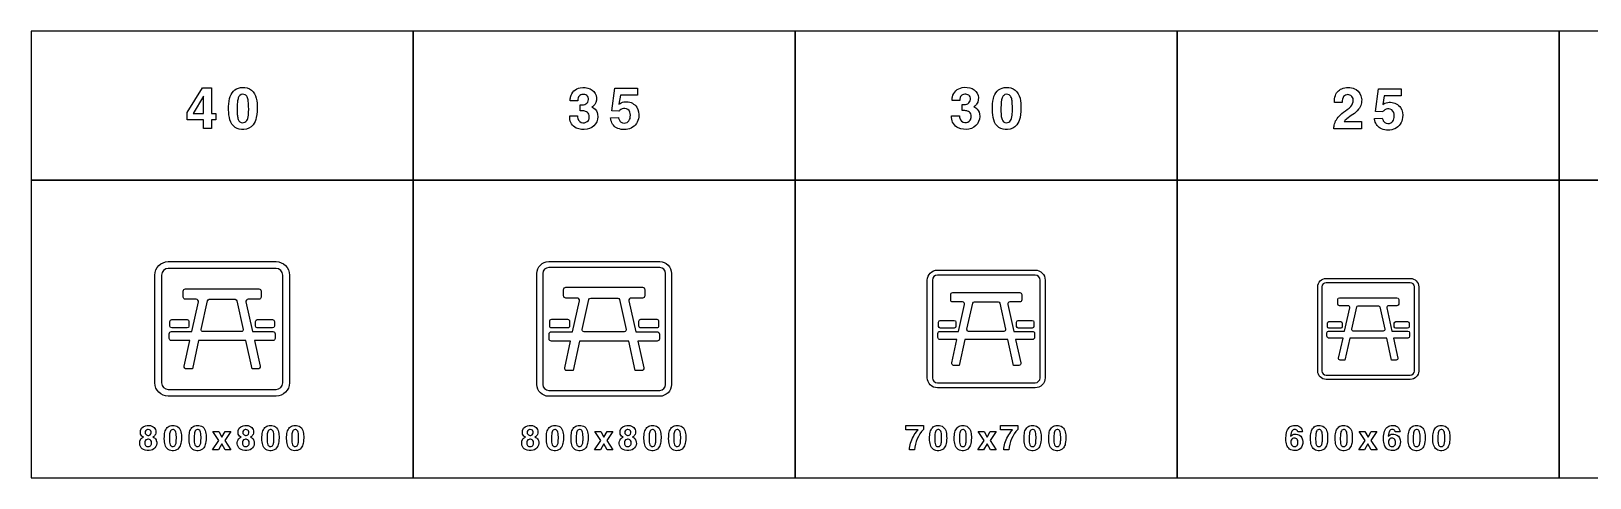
# Model space of a CAD drawing. Extents: x 0 to 18160, y 0 to 2655.
# Drawn here: x 0 to 9262, y 0 to 2655 of the extents above; entities that cross this region are included whole.
import ezdxf

# ---------------------------------------------------------------- set-up
doc = ezdxf.new("R2010")
doc.units = 0
doc.header["$MEASUREMENT"] = 0

msp = doc.modelspace()

# ---------------------------------------------------------------- linework, layer by layer
for points in [[(0, 1770), (2270, 1770), (2270, 2655), (0, 2655)], [(2270, 1770), (4540, 1770), (4540, 2655), (2270, 2655)], [(4540, 1770), (6810, 1770), (6810, 2655), (4540, 2655)], [(6810, 1770), (9080, 1770), (9080, 2655), (6810, 2655)], [(9080, 1770), (11350, 1770), (11350, 2655), (9080, 2655)], [(927.496, 2171.35), (1017.9, 2317.79), (1070.98, 2317.79), (1070.98, 2166.57), (1097.95, 2166.57), (1097.95, 2128.53), (1070.98, 2128.53), (1070.98, 2076.28), (1023.46, 2076.28), (1023.46, 2128.53), (927.496, 2128.53)], [(1023.46, 2269.13), (963.474, 2166.57), (1023.46, 2166.57)], [(0, 0), (2270, 0), (2270, 1770), (0, 1770)], [(2270, 0), (4540, 0), (4540, 1770), (2270, 1770)], [(4540, 0), (6810, 0), (6810, 1770), (4540, 1770)], [(6810, 0), (9080, 0), (9080, 1770), (6810, 1770)], [(9080, 0), (11350, 0), (11350, 1770), (9080, 1770)], [(1115.2, 221.769), (1080.08, 276.319), (1114.84, 276.319), (1133.11, 242.267), (1151.83, 276.319), (1185.98, 276.319), (1150.44, 222.29), (1186.95, 166.272), (1152.4, 166.272), (1132.54, 202.362), (1112.14, 166.272), (1077.99, 166.272)], [(3385.19, 221.769), (3350.07, 276.319), (3384.84, 276.319), (3403.11, 242.267), (3421.83, 276.319), (3455.97, 276.319), (3420.43, 222.29), (3456.95, 166.272), (3422.4, 166.272), (3402.54, 202.362), (3382.14, 166.272), (3347.99, 166.272)], [(5662.41, 221.386), (5627.29, 275.936), (5662.06, 275.936), (5680.33, 241.884), (5699.05, 275.936), (5733.19, 275.936), (5697.65, 221.908), (5734.17, 165.889), (5699.62, 165.889), (5679.76, 201.979), (5659.35, 165.889), (5625.21, 165.889)], [(7925.79, 221.523), (7890.67, 276.072), (7925.43, 276.072), (7943.7, 242.02), (7962.42, 276.072), (7996.57, 276.072), (7961.03, 222.044), (7997.54, 166.025), (7962.99, 166.025), (7943.13, 202.115), (7922.73, 166.025), (7888.58, 166.025)]]:
    msp.add_lwpolyline(points, close=True)
for points in [[(1173.29, 2191.65, -0.0563084), (1179.33, 2254.48, -0.130301), (1201.53, 2298.28, -0.174843), (1243.35, 2319.69, -0.147552), (1296.47, 2313.05, -0.192146), (1333.28, 2269.88, -0.0833996), (1342.52, 2212.85, -0.0545507), (1337.51, 2142.08, -0.116773), (1318.43, 2098, -0.221099), (1263.57, 2070.32, -0.162564), (1212.11, 2082.84, -0.174743), (1180.84, 2128.26, -0.0640867), (1173.37, 2186.95)], [(3199.84, 2150.87), (3246.2, 2150.87, 0.0411845), (3248.26, 2135.66, 0.335066), (3278.75, 2110.39, 0.276505), (3310.74, 2124.92, 0.158203), (3316.31, 2145.65, 0.0878221), (3313.34, 2161.57, 0.217575), (3294.82, 2178.43, 0.0882727), (3273.57, 2181.56), (3262.75, 2181.56), (3262.75, 2216.82, 0.0282129), (3282.34, 2217.42, 0.50028), (3309.32, 2262.91, 0.235001), (3290.79, 2277.96, 0.165496), (3265.12, 2275.67, 0.220849), (3250.9, 2259.12, 0.055705), (3248.02, 2240.92), (3203.2, 2240.92, -0.0488003), (3204.97, 2263.51, -0.30773), (3262.59, 2318.01, -0.146685), (3322.07, 2312.08, -0.469869), (3348.61, 2219.31, -0.0891152), (3336.57, 2207.54), (3332.3, 2204.54, -0.0245333), (3343.48, 2198.14, -0.202429), (3365.75, 2161.45, -0.422325), (3303.08, 2072, -0.154301), (3238.98, 2079.19, -0.287878), (3199.96, 2139.89, -0.0143877)], [(3442.43, 2139.57), (3489.39, 2141.35, 0.0452719), (3495.79, 2125.12, 0.0567733), (3500.53, 2118.25, 0.070207), (3504.95, 2114.77, 0.264984), (3540.97, 2112.87, 0.20748), (3558.38, 2135.98, 0.147389), (3557.24, 2174.01, 0.308532), (3527.86, 2195.42, 0.215743), (3498.08, 2185.19, 0.028781), (3492.71, 2178.95), (3450.09, 2180.96), (3467.91, 2315.64), (3601.95, 2315.64), (3601.95, 2273.77), (3501.51, 2273.77), (3492.55, 2221.76, -0.0211252), (3505.46, 2229.3, -0.121371), (3538.8, 2235.15, -0.244671), (3598.59, 2203.2, -0.173069), (3610.16, 2144.07, -0.256779), (3564.98, 2078.08, -0.199585), (3485.44, 2077.01, -0.245625), (3445.16, 2125.91, -0.0170062)], [(5469.08, 2152.29), (5515.45, 2152.29, 0.0411845), (5517.5, 2137.08, 0.335066), (5547.99, 2111.8, 0.276505), (5579.98, 2126.34, 0.158203), (5585.55, 2147.07, 0.0878221), (5582.59, 2162.99, 0.217575), (5564.07, 2179.85, 0.0882727), (5542.82, 2182.97), (5532, 2182.97), (5532, 2218.24, 0.0282129), (5551.59, 2218.83, 0.50028), (5578.56, 2264.33, 0.235001), (5560.04, 2279.38, 0.165496), (5534.37, 2277.09, 0.220849), (5520.15, 2260.54, 0.055705), (5517.27, 2242.33), (5472.44, 2242.33, -0.0488003), (5474.22, 2264.92, -0.30773), (5531.84, 2319.43, -0.146685), (5591.32, 2313.5, -0.469869), (5617.86, 2220.73, -0.0891152), (5605.81, 2208.96), (5601.55, 2205.96, -0.0245333), (5612.72, 2199.56, -0.202429), (5635, 2162.87, -0.422325), (5572.32, 2073.41, -0.154301), (5508.22, 2080.6, -0.287878), (5469.2, 2141.31, -0.0143877)], [(5711.68, 2191.65, -0.0563084), (5717.72, 2254.48, -0.130301), (5739.91, 2298.28, -0.174843), (5781.74, 2319.69, -0.147552), (5834.86, 2313.05, -0.192146), (5871.67, 2269.88, -0.0833996), (5880.91, 2212.85, -0.0545507), (5875.89, 2142.08, -0.116773), (5856.82, 2098, -0.221099), (5801.96, 2070.32, -0.162564), (5750.5, 2082.84, -0.174743), (5719.22, 2128.26, -0.0640867), (5711.76, 2186.95)], [(7741.06, 2074.79, -0.0640343), (7742.32, 2095.72, -0.161687), (7778.14, 2156.27, -0.0283718), (7819.97, 2188.65, 0.0545111), (7840.86, 2206.58, 0.192461), (7855.83, 2246.12, 0.234238), (7842.24, 2272.5, 0.196223), (7816.93, 2277.28, 0.252425), (7795.01, 2260.1, 0.0856617), (7790.86, 2243.08, 0.0202329), (7790.15, 2231.39), (7743.51, 2231.39, -0.0983795), (7749.55, 2272.7, -0.245047), (7795.72, 2315.83, -0.207102), (7872.69, 2307.49, -0.233443), (7905.15, 2255.16, -0.20961), (7886.99, 2190.98, -0.0785124), (7853.06, 2159.51, 0.0107372), (7817.24, 2133.72, 0.0665092), (7801.37, 2117.68), (7905.86, 2117.68), (7905.86, 2074.79)], [(1224.67, 2161.12, 0.0124589), (1225.19, 2154.8, 0.0668192), (1230.8, 2129.4, 0.615362), (1281.7, 2123.79, 0.0726881), (1287.15, 2136.83, 0.0588562), (1291.85, 2174.11, 0.0389037), (1290.23, 2241.09, 0.084671), (1283.64, 2264.43, 0.156013), (1272.18, 2276.6, 0.143208), (1256.47, 2279.56, 0.172584), (1240.71, 2273.36, 0.132565), (1230.76, 2257.8, 0.0498315), (1226.21, 2236.08, 0.0368731)], [(5763.06, 2161.12, 0.0124589), (5763.57, 2154.8, 0.0668192), (5769.18, 2129.4, 0.615362), (5820.09, 2123.79, 0.0726881), (5825.54, 2136.83, 0.0588562), (5830.24, 2174.11, 0.0389037), (5828.62, 2241.09, 0.084671), (5822.02, 2264.43, 0.156013), (5810.57, 2276.6, 0.143208), (5794.85, 2279.56, 0.172584), (5779.09, 2273.36, 0.132565), (5769.14, 2257.8, 0.0498315), (5764.6, 2236.08, 0.0368731)], [(7981.21, 2136.73), (8028.17, 2138.5, 0.0452719), (8034.56, 2122.27, 0.0567733), (8039.3, 2115.4, 0.070207), (8043.73, 2111.92, 0.264984), (8079.74, 2110.03, 0.20748), (8097.16, 2133.13, 0.147389), (8096.02, 2171.17, 0.308532), (8066.63, 2192.57, 0.215743), (8036.85, 2182.34, 0.028781), (8031.48, 2176.1), (7988.87, 2178.12), (8006.68, 2312.79), (8140.72, 2312.79), (8140.72, 2270.93), (8040.29, 2270.93), (8031.33, 2218.92, -0.0211252), (8044.24, 2226.46, -0.121371), (8077.57, 2232.3, -0.244671), (8137.37, 2200.35, -0.173069), (8148.94, 2141.23, -0.256779), (8103.76, 2075.23, -0.199585), (8024.22, 2074.17, -0.245625), (7983.93, 2123.06, -0.0170062)], [(814.998, 484.997, -0.414213), (734.998, 564.997), (734.998, 1205, -0.414213), (814.998, 1285), (1455, 1285, -0.414213), (1535, 1205), (1535, 564.997, -0.414213), (1455, 484.997)], [(814.998, 524.997), (1455, 524.997, 0.414213), (1495, 564.997), (1495, 1205, 0.414213), (1455, 1245), (814.998, 1245, 0.414213), (774.998, 1205), (774.998, 564.997, 0.414213)], [(3075, 484.997, -0.414213), (3005, 554.997), (3005, 1215, -0.414213), (3075, 1285), (3735, 1285, -0.414213), (3805, 1215), (3805, 554.997, -0.414213), (3735, 484.997)], [(3075, 519.997), (3735, 519.997, 0.414213), (3770, 554.997), (3770, 1215, 0.414213), (3735, 1250), (3075, 1250, 0.414213), (3040, 1215), (3040, 554.997, 0.414213)], [(5385, 534.997, -0.414213), (5325, 594.997), (5325, 1175, -0.414213), (5385, 1235), (5965, 1235, -0.414213), (6025, 1175), (6025, 594.997, -0.414213), (5965, 534.997)], [(5385, 564.997), (5965, 564.997, 0.414213), (5995, 594.997), (5995, 1175, 0.414213), (5965, 1205), (5385, 1205, 0.414213), (5355, 1175), (5355, 594.997, 0.414213)], [(1135, 1122.56), (1353.44, 1122.56, -0.413762), (1366.6, 1109.41), (1366.6, 1074.36, -0.413808), (1353.44, 1061.21), (1289.14, 1061.2, 0.479731), (1276.2, 1045.2), (1315.04, 869.218), (1436.6, 869.231, -0.413829), (1449.77, 856.072), (1449.77, 828.933, -0.413808), (1436.6, 815.776), (1326.67, 815.787), (1360.24, 663.418, -0.478843), (1347.51, 647.433), (1312.18, 647.442), (1275.1, 815.787), (1134.99, 815.787), (994.892, 815.787), (957.813, 647.442), (922.481, 647.433, -0.478843), (909.755, 663.418), (943.325, 815.787), (833.394, 815.776, -0.413808), (820.23, 828.933), (820.23, 856.072, -0.413829), (833.394, 869.231), (954.96, 869.218), (993.797, 1045.2, 0.479731), (980.853, 1061.2), (916.56, 1061.21, -0.413808), (903.392, 1074.36), (903.392, 1109.41, -0.413762), (916.56, 1122.56)], [(3405, 1132.46), (3632.54, 1132.46, -0.413762), (3646.25, 1118.76), (3646.25, 1082.25, -0.413808), (3632.54, 1068.55), (3565.56, 1068.54, 0.479731), (3552.08, 1051.87), (3592.54, 868.561), (3719.17, 868.574, -0.413829), (3732.88, 854.867), (3732.88, 826.597, -0.413808), (3719.17, 812.892), (3604.65, 812.904), (3639.62, 654.186, -0.478843), (3626.37, 637.534), (3589.56, 637.543), (3550.94, 812.904), (3404.99, 812.904), (3259.05, 812.904), (3220.43, 637.543), (3183.63, 637.534, -0.478843), (3170.37, 654.186), (3205.34, 812.904), (3090.83, 812.892, -0.413808), (3077.11, 826.597), (3077.11, 854.867, -0.413829), (3090.83, 868.574), (3217.46, 868.561), (3257.91, 1051.87, 0.479731), (3244.43, 1068.54), (3177.46, 1068.55, -0.413808), (3163.74, 1082.25), (3163.74, 1118.76, -0.413762), (3177.46, 1132.46)], [(7695, 584.997, -0.414213), (7645, 634.997), (7645, 1135, -0.414213), (7695, 1185), (8195, 1185, -0.414213), (8245, 1135), (8245, 634.997, -0.414213), (8195, 584.997)], [(7695, 609.997), (8195, 609.997, 0.414213), (8220, 634.997), (8220, 1135, 0.414213), (8195, 1160), (7695, 1160, 0.414213), (7670, 1135), (7670, 634.997, 0.414213)], [(1135, 1061.19), (1212.12, 1061.19, -0.352577), (1222.88, 1052.57), (1260.4, 882.573, -0.479787), (1249.64, 869.233), (1134.99, 869.233), (1020.35, 869.233, -0.479787), (1009.6, 882.573), (1047.12, 1052.57, -0.352577), (1057.87, 1061.19)], [(3405, 1068.53), (3485.34, 1068.53, -0.352577), (3496.54, 1059.55), (3535.62, 882.472, -0.479787), (3524.42, 868.577), (3404.99, 868.576), (3285.57, 868.577, -0.479787), (3274.37, 882.472), (3313.46, 1059.55, -0.352577), (3324.66, 1068.53)], [(5675, 1101.53), (5874.1, 1101.53, -0.413762), (5886.09, 1089.54), (5886.09, 1057.6, -0.413808), (5874.1, 1045.61), (5815.49, 1045.6, 0.479731), (5803.7, 1031.01), (5839.1, 870.615), (5949.89, 870.627, -0.413829), (5961.9, 858.633), (5961.9, 833.897, -0.413808), (5949.89, 821.905), (5849.69, 821.915), (5880.29, 683.037, -0.478843), (5868.7, 668.467), (5836.49, 668.475), (5802.7, 821.915), (5674.99, 821.915), (5547.3, 821.915), (5513.5, 668.475), (5481.3, 668.467, -0.478843), (5469.7, 683.037), (5500.3, 821.915), (5400.1, 821.905, -0.413808), (5388.1, 833.897), (5388.1, 858.633, -0.413829), (5400.1, 870.627), (5510.9, 870.615), (5546.3, 1031.01, 0.479731), (5534.5, 1045.6), (5475.9, 1045.61, -0.413808), (5463.9, 1057.6), (5463.9, 1089.54, -0.413762), (5475.9, 1101.53)], [(5675, 1045.59), (5745.29, 1045.59, -0.352577), (5755.1, 1037.73), (5789.29, 882.787, -0.479787), (5779.49, 870.629), (5674.99, 870.628), (5570.5, 870.629, -0.479787), (5560.7, 882.787), (5594.9, 1037.73, -0.352577), (5604.7, 1045.59)], [(7945, 1070.59), (8115.65, 1070.59, -0.413762), (8125.94, 1060.32), (8125.94, 1032.94, -0.413808), (8115.65, 1022.66), (8065.42, 1022.66, 0.479731), (8055.31, 1010.15), (8085.65, 872.67), (8180.62, 872.68, -0.413829), (8190.91, 862.4), (8190.91, 841.197, -0.413808), (8180.62, 830.918), (8094.74, 830.927), (8120.96, 711.889, -0.478843), (8111.02, 699.4), (8083.42, 699.407), (8054.45, 830.927), (7944.99, 830.927), (7835.54, 830.927), (7806.57, 699.407), (7778.97, 699.4, -0.478843), (7769.03, 711.889), (7795.25, 830.927), (7709.37, 830.918, -0.413808), (7699.09, 841.197), (7699.09, 862.4, -0.413829), (7709.37, 872.68), (7804.34, 872.67), (7834.68, 1010.15, 0.479731), (7824.57, 1022.66), (7774.34, 1022.66, -0.413808), (7764.06, 1032.94), (7764.06, 1060.32, -0.413762), (7774.34, 1070.59)], [(7945, 1022.65), (8005.25, 1022.65, -0.352577), (8013.65, 1015.91), (8042.96, 883.103, -0.479787), (8034.56, 872.682), (7944.99, 872.681), (7855.43, 872.682, -0.479787), (7847.03, 883.103), (7876.34, 1015.91, -0.352577), (7884.74, 1022.65)], [(926.214, 940.489, -0.413814), (937.186, 929.517), (937.186, 901.942, -0.41382), (926.214, 890.975), (835.368, 890.972, -0.413786), (824.4, 901.937), (824.4, 929.519, -0.413793), (835.368, 940.484)], [(1343.78, 940.489), (1434.62, 940.484, -0.413793), (1445.6, 929.519), (1445.6, 901.937, -0.413786), (1434.62, 890.972), (1343.78, 890.975, -0.41382), (1332.81, 901.942), (1332.81, 929.517, -0.413814)], [(3187.51, 942.801, -0.413814), (3198.94, 931.372), (3198.94, 902.648, -0.41382), (3187.51, 891.224), (3092.88, 891.221, -0.413786), (3081.46, 902.643), (3081.46, 931.374, -0.413793), (3092.88, 942.796)], [(3622.48, 942.801), (3717.11, 942.796, -0.413793), (3728.54, 931.374), (3728.54, 902.643, -0.413786), (3717.11, 891.221), (3622.48, 891.224, -0.41382), (3611.05, 902.648), (3611.05, 931.372, -0.413814)], [(5484.7, 935.575, -0.413814), (5494.7, 925.575), (5494.7, 900.441, -0.41382), (5484.7, 890.445), (5401.9, 890.443, -0.413786), (5391.9, 900.437), (5391.9, 925.577, -0.413793), (5401.9, 935.572)], [(5865.29, 935.575), (5948.09, 935.572, -0.413793), (5958.1, 925.577), (5958.1, 900.437, -0.413786), (5948.09, 890.443), (5865.29, 890.445, -0.41382), (5855.3, 900.441), (5855.3, 925.575, -0.413814)], [(7781.88, 928.35, -0.413814), (7790.46, 919.778), (7790.46, 898.235, -0.41382), (7781.88, 889.667), (7710.91, 889.665, -0.413786), (7702.34, 898.232), (7702.34, 919.78, -0.413793), (7710.91, 928.347)], [(8108.11, 928.35), (8179.08, 928.347, -0.413793), (8187.65, 919.78), (8187.65, 898.232, -0.413786), (8179.08, 889.665), (8108.11, 889.667, -0.41382), (8099.54, 898.235), (8099.54, 919.778, -0.413814)], [(667.968, 242.323, -0.0382282), (664.485, 243.627, -0.270406), (649.106, 267.703, -0.377372), (679.437, 309.622, -0.15371), (717.921, 307.513, -0.416366), (738.324, 258.058, -0.173733), (723.774, 243.674), (722.328, 242.987, -0.0479914), (731.997, 238.034, -0.173856), (743.608, 221.873, -0.440125), (712.542, 164.243, -0.184), (667.115, 168.106, -0.410286), (649.627, 226.897, -0.151435), (664.035, 240.357)], [(677.305, 267.821, 0.0587981), (678.182, 263.887, 0.18403), (685.267, 254.717, 0.217144), (702.684, 253.485, 0.192437), (710.883, 260.57, 0.157808), (712.542, 273.982, 0.166677), (707.968, 282.821, 0.173614), (695.954, 287.323, 0.2359), (681.001, 280.902, 0.184791)], [(791.138, 234.257, -0.0563084), (794.763, 271.959, -0.130301), (808.081, 298.238, -0.174843), (833.176, 311.082, -0.147552), (865.048, 307.101, -0.192146), (887.133, 281.2, -0.0833996), (892.678, 246.982, -0.0545507), (889.668, 204.518, -0.116773), (878.223, 178.073, -0.221099), (845.308, 161.461, -0.162564), (814.432, 168.973, -0.174743), (795.664, 196.224, -0.0640867), (791.185, 231.437)], [(821.967, 215.94, 0.0124589), (822.275, 212.148, 0.0668192), (825.64, 196.911, 0.615362), (856.185, 193.547, 0.0726881), (859.455, 201.366, 0.0588562), (862.275, 223.736, 0.0389037), (861.304, 263.926, 0.084671), (857.346, 277.93, 0.156013), (850.474, 285.229, 0.143208), (841.043, 287.006, 0.172584), (831.588, 283.286, 0.132565), (825.616, 273.949, 0.0498315), (822.891, 260.916, 0.0368731)], [(937.884, 234.248, -0.0563084), (941.51, 271.95, -0.130301), (954.827, 298.229, -0.174843), (979.922, 311.073, -0.147552), (1011.79, 307.092, -0.192146), (1033.88, 281.192, -0.0833996), (1039.42, 246.974, -0.0545507), (1036.41, 204.509, -0.116773), (1024.97, 178.064, -0.221099), (992.054, 161.452, -0.162564), (961.178, 168.964, -0.174743), (942.41, 196.215, -0.0640867), (937.931, 231.428)], [(968.713, 215.931, 0.0124589), (969.021, 212.139, 0.0668192), (972.386, 196.902, 0.615362), (1002.93, 193.538, 0.0726881), (1006.2, 201.357, 0.0588562), (1009.02, 223.727, 0.0389037), (1008.05, 263.917, 0.084671), (1004.09, 277.921, 0.156013), (997.22, 285.22, 0.143208), (987.789, 286.997, 0.172584), (978.334, 283.277, 0.132565), (972.363, 273.94, 0.0498315), (969.637, 260.907, 0.0368731)], [(1248.01, 242.296, -0.0382282), (1244.53, 243.599, -0.270406), (1229.15, 267.675, -0.377372), (1259.48, 309.594, -0.15371), (1297.96, 307.485, -0.416366), (1318.36, 258.03, -0.173733), (1303.82, 243.646), (1302.37, 242.959, -0.0479914), (1312.04, 238.007, -0.173856), (1323.65, 221.845, -0.440125), (1292.58, 164.215, -0.184), (1247.16, 168.078, -0.410286), (1229.67, 226.869, -0.151435), (1244.08, 240.329)], [(1257.35, 267.793, 0.0587981), (1258.22, 263.86, 0.18403), (1265.31, 254.689, 0.217144), (1282.73, 253.457, 0.192437), (1290.92, 260.542, 0.157808), (1292.58, 273.954, 0.166677), (1288.01, 282.793, 0.173614), (1276, 287.296, 0.2359), (1261.04, 280.874, 0.184791)], [(1371.18, 234.284, -0.0563084), (1374.8, 271.986, -0.130301), (1388.12, 298.265, -0.174843), (1413.22, 311.109, -0.147552), (1445.09, 307.128, -0.192146), (1467.17, 281.227, -0.0833996), (1472.72, 247.01, -0.0545507), (1469.71, 204.545, -0.116773), (1458.26, 178.1, -0.221099), (1425.35, 161.488, -0.162564), (1394.47, 169, -0.174743), (1375.71, 196.251, -0.0640867), (1371.23, 231.464)], [(1402.01, 215.967, 0.0124589), (1402.32, 212.175, 0.0668192), (1405.68, 196.938, 0.615362), (1436.23, 193.574, 0.0726881), (1439.5, 201.393, 0.0588562), (1442.32, 223.763, 0.0389037), (1441.34, 263.953, 0.084671), (1437.39, 277.957, 0.156013), (1430.52, 285.256, 0.143208), (1421.08, 287.033, 0.172584), (1411.63, 283.313, 0.132565), (1405.66, 273.976, 0.0498315), (1402.93, 260.943, 0.0368731)], [(1517.93, 234.312, -0.0563084), (1521.55, 272.013, -0.130301), (1534.87, 298.293, -0.174843), (1559.96, 311.136, -0.147552), (1591.84, 307.155, -0.192146), (1613.92, 281.255, -0.0833996), (1619.47, 247.037, -0.0545507), (1616.46, 204.572, -0.116773), (1605.01, 178.127, -0.221099), (1572.1, 161.516, -0.162564), (1541.22, 169.027, -0.174743), (1522.45, 196.279, -0.0640867), (1517.97, 231.492)], [(1548.75, 215.994, 0.0124589), (1549.06, 212.203, 0.0668192), (1552.43, 196.966, 0.615362), (1582.97, 193.601, 0.0726881), (1586.24, 201.421, 0.0588562), (1589.06, 223.79, 0.0389037), (1588.09, 263.98, 0.084671), (1584.13, 277.985, 0.156013), (1577.26, 285.283, 0.143208), (1567.83, 287.06, 0.172584), (1558.38, 283.34, 0.132565), (1552.4, 274.004, 0.0498315), (1549.68, 260.97, 0.0368731)], [(2937.96, 242.323, -0.0382282), (2934.48, 243.627, -0.270406), (2919.1, 267.703, -0.377372), (2949.43, 309.622, -0.15371), (2987.91, 307.513, -0.416366), (3008.32, 258.058, -0.173733), (2993.77, 243.674), (2992.32, 242.987, -0.0479914), (3001.99, 238.034, -0.173856), (3013.6, 221.873, -0.440125), (2982.54, 164.243, -0.184), (2937.11, 168.105, -0.410286), (2919.62, 226.897, -0.151435), (2934.03, 240.357)], [(2947.3, 267.821, 0.0587981), (2948.18, 263.887, 0.18403), (2955.26, 254.717, 0.217144), (2972.68, 253.485, 0.192437), (2980.88, 260.57, 0.157808), (2982.54, 273.982, 0.166677), (2977.96, 282.821, 0.173614), (2965.95, 287.323, 0.2359), (2951, 280.902, 0.184791)], [(3061.13, 234.257, -0.0563084), (3064.76, 271.959, -0.130301), (3078.07, 298.238, -0.174843), (3103.17, 311.082, -0.147552), (3135.04, 307.101, -0.192146), (3157.13, 281.201, -0.0833996), (3162.67, 246.983, -0.0545507), (3159.66, 204.518, -0.116773), (3148.22, 178.073, -0.221099), (3115.3, 161.461, -0.162564), (3084.43, 168.973, -0.174743), (3065.66, 196.224, -0.0640867), (3061.18, 231.438)], [(3091.96, 215.94, 0.0124589), (3092.27, 212.148, 0.0668192), (3095.63, 196.911, 0.615362), (3126.18, 193.547, 0.0726881), (3129.45, 201.366, 0.0588562), (3132.27, 223.736, 0.0389037), (3131.3, 263.926, 0.084671), (3127.34, 277.93, 0.156013), (3120.47, 285.229, 0.143208), (3111.04, 287.006, 0.172584), (3101.58, 283.286, 0.132565), (3095.61, 273.949, 0.0498315), (3092.89, 260.916, 0.0368731)], [(3207.88, 234.248, -0.0563084), (3211.5, 271.95, -0.130301), (3224.82, 298.23, -0.174843), (3249.92, 311.073, -0.147552), (3281.79, 307.092, -0.192146), (3303.87, 281.192, -0.0833996), (3309.42, 246.974, -0.0545507), (3306.41, 204.509, -0.116773), (3294.96, 178.064, -0.221099), (3262.05, 161.452, -0.162564), (3231.17, 168.964, -0.174743), (3212.4, 196.215, -0.0640867), (3207.93, 231.429)], [(3238.71, 215.931, 0.0124589), (3239.02, 212.139, 0.0668192), (3242.38, 196.902, 0.615362), (3272.93, 193.538, 0.0726881), (3276.2, 201.357, 0.0588562), (3279.02, 223.727, 0.0389037), (3278.04, 263.917, 0.084671), (3274.09, 277.921, 0.156013), (3267.21, 285.22, 0.143208), (3257.78, 286.997, 0.172584), (3248.33, 283.277, 0.132565), (3242.36, 273.94, 0.0498315), (3239.63, 260.907, 0.0368731)], [(3518, 242.296, -0.0382282), (3514.52, 243.599, -0.270406), (3499.14, 267.675, -0.377372), (3529.47, 309.594, -0.15371), (3567.96, 307.485, -0.416366), (3588.36, 258.03, -0.173733), (3573.81, 243.646), (3572.36, 242.959, -0.0479914), (3582.03, 238.007, -0.173856), (3593.64, 221.845, -0.440125), (3562.58, 164.215, -0.184), (3517.15, 168.078, -0.410286), (3499.66, 226.869, -0.151435), (3514.07, 240.329)], [(3527.34, 267.793, 0.0587981), (3528.22, 263.86, 0.18403), (3535.3, 254.689, 0.217144), (3552.72, 253.457, 0.192437), (3560.92, 260.542, 0.157808), (3562.58, 273.955, 0.166677), (3558, 282.793, 0.173614), (3545.99, 287.296, 0.2359), (3531.04, 280.874, 0.184791)], [(3641.17, 234.284, -0.0563084), (3644.8, 271.986, -0.130301), (3658.12, 298.265, -0.174843), (3683.21, 311.109, -0.147552), (3715.08, 307.128, -0.192146), (3737.17, 281.228, -0.0833996), (3742.71, 247.01, -0.0545507), (3739.7, 204.545, -0.116773), (3728.26, 178.1, -0.221099), (3695.34, 161.488, -0.162564), (3664.47, 169, -0.174743), (3645.7, 196.251, -0.0640867), (3641.22, 231.464)], [(3672, 215.967, 0.0124589), (3672.31, 212.175, 0.0668192), (3675.68, 196.938, 0.615362), (3706.22, 193.574, 0.0726881), (3709.49, 201.393, 0.0588562), (3712.31, 223.763, 0.0389037), (3711.34, 263.953, 0.084671), (3707.38, 277.957, 0.156013), (3700.51, 285.256, 0.143208), (3691.08, 287.033, 0.172584), (3681.62, 283.313, 0.132565), (3675.65, 273.976, 0.0498315), (3672.93, 260.943, 0.0368731)], [(3787.92, 234.312, -0.0563084), (3791.54, 272.013, -0.130301), (3804.86, 298.293, -0.174843), (3829.96, 311.136, -0.147552), (3861.83, 307.155, -0.192146), (3883.91, 281.255, -0.0833996), (3889.46, 247.037, -0.0545507), (3886.45, 204.572, -0.116773), (3875, 178.127, -0.221099), (3842.09, 161.516, -0.162564), (3811.21, 169.027, -0.174743), (3792.45, 196.279, -0.0640867), (3787.97, 231.492)], [(3818.75, 215.994, 0.0124589), (3819.06, 212.203, 0.0668192), (3822.42, 196.966, 0.615362), (3852.97, 193.601, 0.0726881), (3856.24, 201.421, 0.0588562), (3859.06, 223.79, 0.0389037), (3858.09, 263.98, 0.084671), (3854.13, 277.985, 0.156013), (3847.26, 285.283, 0.143208), (3837.82, 287.061, 0.172584), (3828.37, 283.34, 0.132565), (3822.4, 274.004, 0.0498315), (3819.67, 260.97, 0.0368731)], [(5197.97, 311.538), (5301.72, 311.538), (5301.72, 287.746, 0.17337), (5248.52, 165.709), (5218.19, 165.709, -0.0554097), (5224.99, 205.329, -0.10295), (5266.79, 281.111), (5270.2, 285.353), (5197.97, 285.353)], [(5338.35, 233.875, -0.0563084), (5341.98, 271.576, -0.130301), (5355.29, 297.856, -0.174843), (5380.39, 310.699, -0.147552), (5412.26, 306.718, -0.192146), (5434.35, 280.818, -0.0833996), (5439.89, 246.6, -0.0545507), (5436.88, 204.135, -0.116773), (5425.44, 177.69, -0.221099), (5392.52, 161.079, -0.162564), (5361.65, 168.59, -0.174743), (5342.88, 195.842, -0.0640867), (5338.4, 231.055)], [(5369.18, 215.557, 0.0124589), (5369.49, 211.766, 0.0668192), (5372.85, 196.529, 0.615362), (5403.4, 193.164, 0.0726881), (5406.67, 200.984, 0.0588562), (5409.49, 223.353, 0.0389037), (5408.52, 263.543, 0.084671), (5404.56, 277.548, 0.156013), (5397.69, 284.846, 0.143208), (5388.26, 286.624, 0.172584), (5378.8, 282.903, 0.132565), (5372.83, 273.567, 0.0498315), (5370.1, 260.533, 0.0368731)], [(5485.1, 233.866, -0.0563084), (5488.72, 271.567, -0.130301), (5502.04, 297.847, -0.174843), (5527.14, 310.69, -0.147552), (5559.01, 306.709, -0.192146), (5581.09, 280.809, -0.0833996), (5586.64, 246.591, -0.0545507), (5583.63, 204.126, -0.116773), (5572.18, 177.681, -0.221099), (5539.27, 161.07, -0.162564), (5508.39, 168.581, -0.174743), (5489.62, 195.833, -0.0640867), (5485.14, 231.046)], [(5515.93, 215.548, 0.0124589), (5516.23, 211.757, 0.0668192), (5519.6, 196.52, 0.615362), (5550.14, 193.155, 0.0726881), (5553.41, 200.975, 0.0588562), (5556.23, 223.344, 0.0389037), (5555.26, 263.534, 0.084671), (5551.31, 277.539, 0.156013), (5544.43, 284.837, 0.143208), (5535, 286.615, 0.172584), (5525.55, 282.894, 0.132565), (5519.58, 273.558, 0.0498315), (5516.85, 260.524, 0.0368731)], [(5759.16, 311.51), (5862.9, 311.51), (5862.9, 287.719, 0.17337), (5809.7, 165.681), (5779.37, 165.681, -0.0554097), (5786.17, 205.302, -0.10295), (5827.97, 281.084), (5831.39, 285.325), (5759.16, 285.325)], [(5899.54, 233.902, -0.0563084), (5903.16, 271.603, -0.130301), (5916.48, 297.883, -0.174843), (5941.57, 310.726, -0.147552), (5973.45, 306.745, -0.192146), (5995.53, 280.845, -0.0833996), (6001.08, 246.627, -0.0545507), (5998.07, 204.162, -0.116773), (5986.62, 177.717, -0.221099), (5953.71, 161.106, -0.162564), (5922.83, 168.617, -0.174743), (5904.06, 195.869, -0.0640867), (5899.58, 231.082)], [(5930.36, 215.584, 0.0124589), (5930.67, 211.793, 0.0668192), (5934.04, 196.556, 0.615362), (5964.58, 193.191, 0.0726881), (5967.85, 201.011, 0.0588562), (5970.67, 223.38, 0.0389037), (5969.7, 263.57, 0.084671), (5965.74, 277.575, 0.156013), (5958.87, 284.873, 0.143208), (5949.44, 286.65, 0.172584), (5939.99, 282.93, 0.132565), (5934.01, 273.594, 0.0498315), (5931.29, 260.56, 0.0368731)], [(6046.28, 233.929, -0.0563084), (6049.91, 271.63, -0.130301), (6063.22, 297.91, -0.174843), (6088.32, 310.754, -0.147552), (6120.19, 306.773, -0.192146), (6142.28, 280.872, -0.0833996), (6147.82, 246.654, -0.0545507), (6144.81, 204.19, -0.116773), (6133.37, 177.744, -0.221099), (6100.45, 161.133, -0.162564), (6069.58, 168.645, -0.174743), (6050.81, 195.896, -0.0640867), (6046.33, 231.109)], [(6077.11, 215.612, 0.0124589), (6077.42, 211.82, 0.0668192), (6080.78, 196.583, 0.615362), (6111.33, 193.218, 0.0726881), (6114.6, 201.038, 0.0588562), (6117.42, 223.408, 0.0389037), (6116.45, 263.597, 0.084671), (6112.49, 277.602, 0.156013), (6105.62, 284.901, 0.143208), (6096.19, 286.678, 0.172584), (6086.73, 282.957, 0.132565), (6080.76, 273.621, 0.0498315), (6078.04, 260.588, 0.0368731)], [(7553.86, 273.902), (7525.61, 273.902, 0.0333099), (7523.62, 279.233, 0.308433), (7507.89, 287.93, 0.256298), (7491.16, 277.717, 0.0718547), (7486.8, 266.674, 0.0422837), (7483.79, 247.859, -0.0343264), (7495.07, 255.821, -0.198215), (7524.83, 258.546, -0.294049), (7555.09, 226.603, -0.195966), (7547.53, 181.769, -0.251599), (7509.24, 161.911, -0.162734), (7477.67, 171.224, -0.142524), (7461.25, 194.636, -0.0867955), (7455.85, 229.162, -0.0561633), (7459.19, 267.835, -0.143087), (7476.02, 299.778, -0.165016), (7500.4, 311.366, -0.137094), (7531.63, 307.598, -0.238813), (7552.18, 282.1, -0.0169871)], [(7601.73, 234.02, -0.0563084), (7605.35, 271.722, -0.130301), (7618.67, 298.001, -0.174843), (7643.77, 310.845, -0.147552), (7675.64, 306.864, -0.192146), (7697.72, 280.963, -0.0833996), (7703.27, 246.745, -0.0545507), (7700.26, 204.281, -0.116773), (7688.81, 177.835, -0.221099), (7655.9, 161.224, -0.162564), (7625.02, 168.736, -0.174743), (7606.25, 195.987, -0.0640867), (7601.78, 231.2)], [(7632.56, 215.703, 0.0124589), (7632.86, 211.911, 0.0668192), (7636.23, 196.674, 0.615362), (7666.78, 193.309, 0.0726881), (7670.05, 201.129, 0.0588562), (7672.86, 223.499, 0.0389037), (7671.89, 263.688, 0.084671), (7667.94, 277.693, 0.156013), (7661.06, 284.992, 0.143208), (7651.63, 286.769, 0.172584), (7642.18, 283.049, 0.132565), (7636.21, 273.712, 0.0498315), (7633.48, 260.679, 0.0368731)], [(7748.47, 234.02, -0.0563084), (7752.1, 271.722, -0.130301), (7765.42, 298.001, -0.174843), (7790.51, 310.845, -0.147552), (7822.38, 306.864, -0.192146), (7844.47, 280.963, -0.0833996), (7850.01, 246.745, -0.0545507), (7847, 204.281, -0.116773), (7835.56, 177.835, -0.221099), (7802.64, 161.224, -0.162564), (7771.77, 168.736, -0.174743), (7753, 195.987, -0.0640867), (7748.52, 231.2)], [(7779.3, 215.703, 0.0124589), (7779.61, 211.911, 0.0668192), (7782.98, 196.674, 0.615362), (7813.52, 193.309, 0.0726881), (7816.79, 201.129, 0.0588562), (7819.61, 223.499, 0.0389037), (7818.64, 263.688, 0.084671), (7814.68, 277.693, 0.156013), (7807.81, 284.992, 0.143208), (7798.38, 286.769, 0.172584), (7788.92, 283.049, 0.132565), (7782.95, 273.712, 0.0498315), (7780.23, 260.679, 0.0368731)], [(8133.77, 273.892), (8105.52, 273.892, 0.0333099), (8103.53, 279.224, 0.308433), (8087.8, 287.921, 0.256298), (8071.07, 277.707, 0.0718547), (8066.71, 266.665, 0.0422837), (8063.7, 247.849, -0.0343264), (8074.98, 255.812, -0.198215), (8104.74, 258.537, -0.294049), (8135, 226.593, -0.195966), (8127.44, 181.759, -0.251599), (8089.15, 161.902, -0.162734), (8057.58, 171.214, -0.142524), (8041.16, 194.627, -0.0867955), (8035.76, 229.153, -0.0561633), (8039.1, 267.826, -0.143087), (8055.93, 299.769, -0.165016), (8080.31, 311.357, -0.137094), (8111.54, 307.589, -0.238813), (8132.09, 282.091, -0.0169871)], [(8181.64, 234.038, -0.0563084), (8185.26, 271.739, -0.130301), (8198.58, 298.019, -0.174843), (8223.68, 310.863, -0.147552), (8255.55, 306.882, -0.192146), (8277.63, 280.981, -0.0833996), (8283.18, 246.763, -0.0545507), (8280.17, 204.299, -0.116773), (8268.72, 177.853, -0.221099), (8235.81, 161.242, -0.162564), (8204.93, 168.754, -0.174743), (8186.16, 196.005, -0.0640867), (8181.69, 231.218)], [(8212.47, 215.72, 0.0124589), (8212.78, 211.929, 0.0668192), (8216.14, 196.692, 0.615362), (8246.69, 193.327, 0.0726881), (8249.96, 201.147, 0.0588562), (8252.78, 223.517, 0.0389037), (8251.8, 263.706, 0.084671), (8247.85, 277.711, 0.156013), (8240.97, 285.01, 0.143208), (8231.54, 286.787, 0.172584), (8222.09, 283.066, 0.132565), (8216.12, 273.73, 0.0498315), (8213.39, 260.697, 0.0368731)], [(8328.38, 234.065, -0.0563084), (8332.01, 271.767, -0.130301), (8345.33, 298.046, -0.174843), (8370.42, 310.89, -0.147552), (8402.29, 306.909, -0.192146), (8424.38, 281.008, -0.0833996), (8429.92, 246.79, -0.0545507), (8426.92, 204.326, -0.116773), (8415.47, 177.881, -0.221099), (8382.55, 161.269, -0.162564), (8351.68, 168.781, -0.174743), (8332.91, 196.032, -0.0640867), (8328.43, 231.245)], [(8359.21, 215.748, 0.0124589), (8359.52, 211.956, 0.0668192), (8362.89, 196.719, 0.615362), (8393.43, 193.354, 0.0726881), (8396.7, 201.174, 0.0588562), (8399.52, 223.544, 0.0389037), (8398.55, 263.734, 0.084671), (8394.59, 277.738, 0.156013), (8387.72, 285.037, 0.143208), (8378.29, 286.814, 0.172584), (8368.84, 283.094, 0.132565), (8362.86, 273.757, 0.0498315), (8360.14, 260.724, 0.0368731)], [(674.84, 207.087, 0.0490068), (675.765, 200.38, 0.121824), (679.864, 191.992, 0.229649), (696.878, 185.641, 0.256774), (712.873, 195.57, 0.178638), (714.674, 215.12, 0.196143), (706.475, 226.186, 0.197496), (689.082, 228.271, 0.222887), (677.163, 219.006, 0.124888)], [(1254.88, 207.059, 0.0490068), (1255.81, 200.353, 0.121824), (1259.91, 191.964, 0.229649), (1276.92, 185.613, 0.256774), (1292.91, 195.542, 0.178638), (1294.72, 215.092, 0.196143), (1286.52, 226.158, 0.197496), (1269.12, 228.244, 0.222887), (1257.2, 218.978, 0.124888)], [(2944.83, 207.087, 0.0490068), (2945.76, 200.38, 0.121824), (2949.86, 191.992, 0.229649), (2966.87, 185.641, 0.256774), (2982.87, 195.57, 0.178638), (2984.67, 215.12, 0.196143), (2976.47, 226.186, 0.197496), (2959.08, 228.271, 0.222887), (2947.16, 219.006, 0.124888)], [(3524.88, 207.059, 0.0490068), (3525.8, 200.353, 0.121824), (3529.9, 191.964, 0.229649), (3546.91, 185.613, 0.256774), (3562.91, 195.542, 0.178638), (3564.71, 215.092, 0.196143), (3556.51, 226.158, 0.197496), (3539.12, 228.244, 0.222887), (3527.2, 218.978, 0.124888)], [(7485.38, 212.101, 0.0641861), (7486.63, 201.84, 0.139351), (7492.27, 191.745, 0.240104), (7510.16, 186.129, 0.267924), (7524.24, 196.248, 0.140614), (7527.13, 216.603, 0.112774), (7523.2, 227.693, 0.271024), (7505.59, 236.271, 0.294594), (7487.58, 224.423, 0.0908659)], [(8065.29, 212.091, 0.0641861), (8066.54, 201.831, 0.139351), (8072.18, 191.736, 0.240104), (8090.07, 186.12, 0.267924), (8104.15, 196.238, 0.140614), (8107.04, 216.594, 0.112774), (8103.11, 227.684, 0.271024), (8085.5, 236.262, 0.294594), (8067.49, 224.413, 0.0908659)]]:
    msp.add_lwpolyline(points, format="xyb", close=True)

doc.saveas('drawing.dxf')
